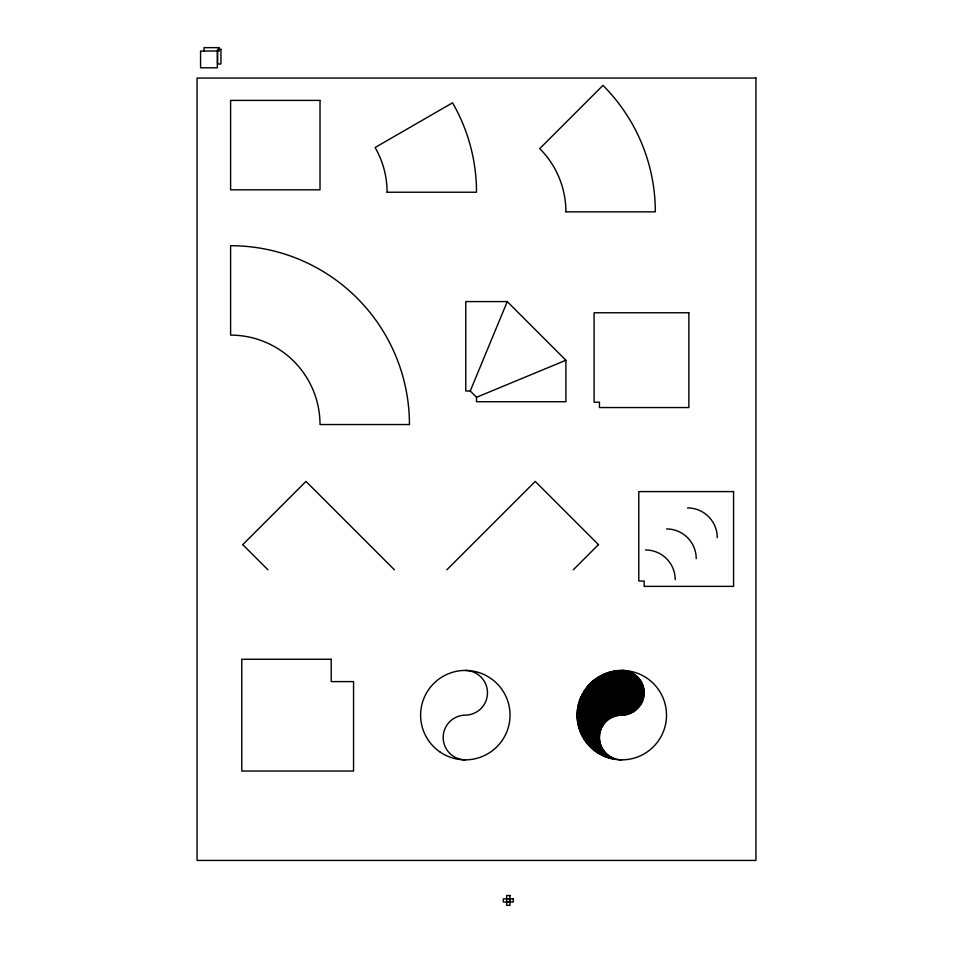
<?xml version="1.0" encoding="UTF-8"?>
<svg xmlns="http://www.w3.org/2000/svg" width="953" height="953" viewBox="0 0 953 953"><rect width="100%" height="100%" fill="white"/><g stroke="black" fill="none" stroke-linecap="round" stroke-linejoin="round"><path stroke-width="1.43" d="M507.234 301.589L465.767 301.589L465.767 391.004L470.234 391.004L507.27 301.589M242.705 544.687L305.984 481.396L394.423 569.834M446.802 569.834L535.241 481.396L598.532 544.687M573.253 569.834L598.496 544.604M586.667 687.494L594.148 680.013M583.748 691.675L598.341 677.083M582.092 694.594L601.26 675.439M580.925 697.024L603.69 674.271M580.043 699.18L605.834 673.378M579.341 701.146L607.8 672.687M578.781 702.969L609.622 672.127M578.34 704.672L611.338 671.674M577.983 706.304L612.958 671.317M577.697 707.853L614.506 671.031M577.47 709.33L615.995 670.817M577.304 710.759L617.425 670.65M577.196 712.141L618.807 670.531M577.125 713.475L620.141 670.459M577.101 714.774L621.427 670.435M577.101 716.025L622.678 670.447M577.149 717.252L623.87 670.531M577.22 718.443L625.001 670.662M577.315 719.61L626.073 670.841M577.447 720.742L627.11 671.067M577.601 721.85L628.11 671.341M577.78 722.934L629.063 671.651M577.983 723.994L629.993 671.984M578.209 725.042L630.886 672.365M578.447 726.067L631.744 672.77M578.709 727.056L632.578 673.199M578.995 728.044L633.376 673.664M579.293 729.009L634.15 674.152M579.615 729.95L634.901 674.664M579.96 730.88L635.615 675.212M580.306 731.785L636.318 675.784M580.675 732.678L636.985 676.38M581.068 733.56L637.628 676.999M581.461 734.429L638.248 677.643M581.878 735.275L638.844 678.31M582.319 736.109L639.403 679.012M582.76 736.919L639.951 679.739M583.224 737.729L640.464 680.478M583.689 738.515L640.952 681.264M584.177 739.302L641.417 682.062M584.677 740.064L641.845 682.896M585.202 740.815L642.251 683.754M585.726 741.541L642.62 684.647M586.262 742.268L602.772 725.757M610.063 718.467L642.965 685.576M586.822 742.983L601.367 728.437M612.743 717.061L643.263 686.529M587.382 743.674L600.569 730.486M614.792 716.263L643.525 687.53M587.965 744.364L600.068 732.261M616.567 715.763L643.751 688.578M588.561 745.032L599.747 733.846M618.152 715.441L643.942 689.662M589.168 745.699L599.556 735.299M619.605 715.25L644.073 690.794M589.776 746.342L599.461 736.657M620.963 715.155L644.145 691.985M590.407 746.973L599.449 737.932M622.249 715.131L644.157 693.236M591.051 747.593L599.508 739.147M623.584 715.072L644.085 694.57M591.706 748.2L599.628 740.29M625.001 714.905L643.93 695.988M592.373 748.808L599.794 741.386M626.55 714.631L643.644 697.536M593.064 749.392L599.997 742.447M628.253 714.19L643.204 699.24M593.755 749.951L600.259 743.447M630.207 713.499L642.513 701.194M594.458 750.511L600.545 744.424M632.637 712.344L641.357 703.612M595.184 751.059L600.878 745.365M595.911 751.595L601.236 746.259M596.661 752.108L601.629 747.14M597.424 752.62L602.058 747.974M598.186 753.108L602.51 748.784M598.972 753.585L602.987 749.57M599.782 754.049L603.499 750.333M600.593 754.502L604.035 751.059M601.426 754.931L604.595 751.762M602.26 755.36L605.179 752.441M603.13 755.765L605.786 753.096M603.999 756.146L606.43 753.728M604.893 756.527L607.085 754.323M605.798 756.885L607.776 754.907M606.716 757.23L608.49 755.455M607.657 757.552L609.229 755.979M608.61 757.861L609.991 756.479M609.586 758.147L610.79 756.944M610.587 758.421L611.612 757.385M611.6 758.671L612.457 757.802M612.636 758.898L613.339 758.183M476.524 397.294L565.915 360.246L565.915 401.737L476.5 401.737L476.5 397.27L470.21 390.98M387.085 192.232L476.5 192.232A178.842 178.842 0 0 0 452.544 102.805L375.101 147.524A89.427 89.427 0 0 1 387.085 192.232M565.915 211.852L655.33 211.852A178.83 178.83 0 0 0 602.951 85.389L539.732 148.62A89.427 89.427 0 0 1 565.915 211.84M506.674 898.643L509.962 898.643M506.674 902.205L509.962 902.205M507.27 301.613L565.891 360.246M242.741 544.604L267.972 569.834M510.022 898.846L510.022 902.003M217.344 51.045L217.344 67.806L200.571 67.806L200.571 51.045L219.285 50.997L219.285 47.65L204.085 47.65L204.085 50.997M621.797 759.851A22.36 22.36 0 0 1 599.449 737.491A22.36 22.36 0 0 1 621.797 715.143A22.36 22.36 0 0 0 644.157 692.783A22.36 22.36 0 0 0 621.797 670.435M465.326 670.435A22.36 22.36 0 0 1 487.483 692.783A22.36 22.36 0 0 1 465.326 715.143A22.348 22.348 0 0 0 443.169 737.491A22.348 22.348 0 0 0 465.326 759.851M687.518 507.925A29.722 29.722 0 0 1 717.252 537.647M666.504 528.939A29.722 29.722 0 0 1 696.226 558.672M645.491 549.964A29.722 29.722 0 0 1 675.212 579.686M220.953 49.33L217.606 49.33L217.606 64.006L220.953 64.006L220.953 49.33M755.932 78.051L197.068 78.051L197.068 860.44L755.932 860.44L755.932 78.051M320.017 100.399L230.602 100.399L230.602 189.814L320.017 189.814L320.017 100.399M688.864 312.763L594.088 312.763L594.088 402.178L599.449 402.178L599.449 407.55L688.864 407.55L688.864 312.763M409.445 424.538L320.017 424.538A89.427 89.427 0 0 0 230.602 335.111L230.602 245.695A178.842 178.842 0 0 1 409.445 424.538M733.572 491.593L638.796 491.593L638.796 581.02L644.157 581.02L644.157 586.381L733.572 586.381L733.572 491.593M331.203 659.25L241.776 659.25L241.776 771.025L353.551 771.025L353.551 681.609L331.203 681.609L331.203 659.25M509.962 895.498L506.674 895.498L506.674 905.35L509.962 905.35L509.962 895.498M513.322 898.846L503.315 898.846L503.315 902.003L513.322 902.003L513.322 898.846M598.043 753.013A44.708 44.708 0 0 0 666.481 716.775A44.708 44.708 0 0 0 600.878 675.629A44.708 44.708 0 0 0 598.043 753.013M440.262 752.167A44.708 44.708 0 0 0 509.915 718.336A44.708 44.708 0 0 0 445.79 674.927A44.708 44.708 0 0 0 440.262 752.167"/></g></svg>
